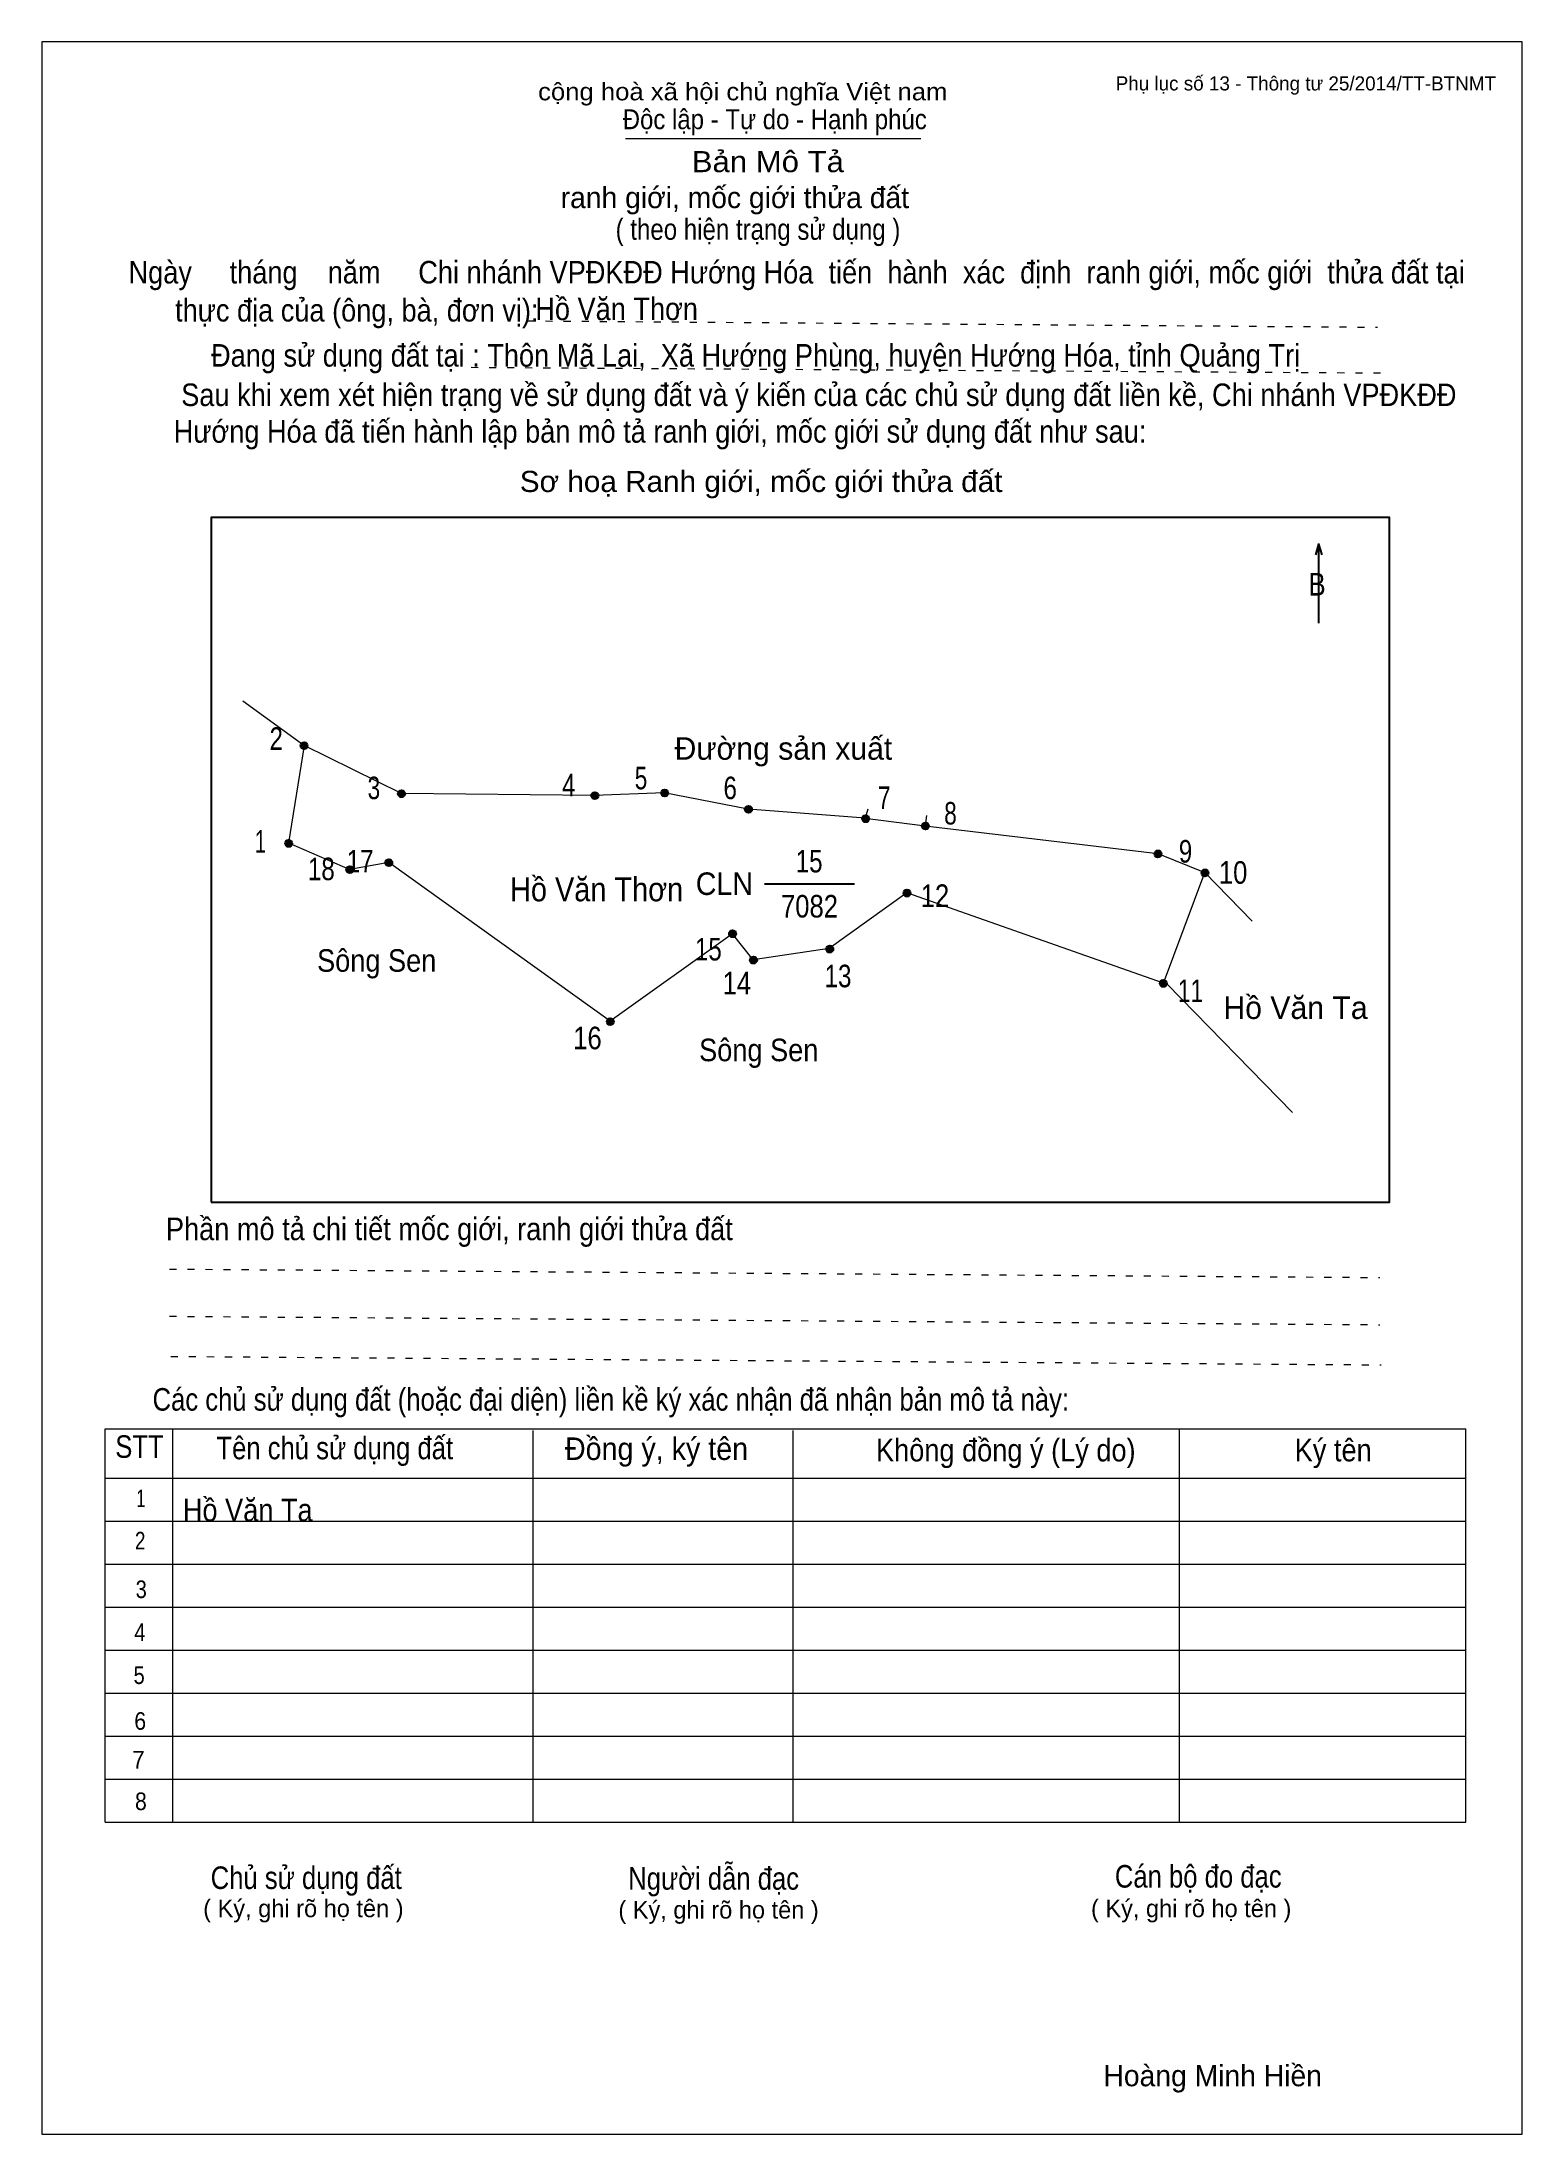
# Model space of a CAD drawing. Header units: centimetres. Extents: x 0 to 21, y 0 to 29.7.
import ezdxf
from ezdxf.enums import TextEntityAlignment as Align

# ---------------------------------------------------------------- set-up
doc = ezdxf.new("R2010")
doc.units = ezdxf.units.CM
doc.header["$LTSCALE"] = 0.13
doc.linetypes.add('DOTTED', pattern=[1.5, 0.3, -1.2])
for name, color, linetype, lineweight in [('1', 7, 'Continuous', 13), ('32', 7, 'Continuous', 25), ('33', 7, 'Continuous', 25), ('6', 7, 'Continuous', 13), ('62', 7, 'Continuous', 13)]:
    doc.layers.add(name, color=color, linetype=linetype, lineweight=lineweight)
for name, color, linetype in [('2', 7, 'Continuous'), ('34', 7, 'Continuous'), ('63', 7, 'Continuous')]:
    doc.layers.add(name, color=color, linetype=linetype)

msp = doc.modelspace()

# ---------------------------------------------------------------- hatches: boundary and pattern name
at = {"layer": '32'}
for points in [[(3.7694, 19.7082, 1), (3.6694, 19.7082, 1)], [(5.1519, 19.0263, 1), (5.0519, 19.0263, 1)], [(7.8954, 19.0002, 1), (7.7954, 19.0002, 1)], [(8.8855, 19.0365, 1), (8.7855, 19.0365, 1)], [(10.0738, 18.8055, 1), (9.9738, 18.8055, 1)], [(11.7362, 18.6715, 1), (11.6362, 18.6715, 1)], [(12.5845, 18.5693, 1), (12.4845, 18.5693, 1)], [(3.5503, 18.3217, 1), (3.4503, 18.3217, 1)], [(15.8832, 18.173, 1), (15.7832, 18.173, 1)], [(4.4184, 17.9481, 1), (4.3184, 17.9481, 1)], [(4.9714, 18.0475, 1), (4.8714, 18.0475, 1)], [(16.5503, 17.9039, 1), (16.4503, 17.9039, 1)], [(12.3233, 17.6166, 1), (12.2233, 17.6166, 1)], [(9.8484, 17.0392, 1), (9.7484, 17.0392, 1)], [(10.1454, 16.665, 1), (10.0454, 16.665, 1)], [(11.2275, 16.8217, 1), (11.1275, 16.8217, 1)], [(15.9592, 16.334, 1), (15.8592, 16.334, 1)], [(8.1139, 15.7924, 1), (8.0139, 15.7924, 1)]]:
    msp.add_hatch(color=256, dxfattribs=at).paths.add_polyline_path(points)

# ---------------------------------------------------------------- linework, layer by layer
at = {"layer": '1'}
for p, q in [((3.68, 19.74), (2.85, 20.34)), ((15.96, 16.33), (17.74, 14.5))]:
    msp.add_line(p, q, dxfattribs=at)
msp.add_lwpolyline([(21, 0), (21, 29.7), (0, 29.7), (0, 0)], close=True, dxfattribs=at)
at = {"layer": '32'}
for centre in [(3.7194, 19.7082), (5.1019, 19.0263), (7.8454, 19.0002), (8.8355, 19.0365), (10.0238, 18.8055), (11.6862, 18.6715), (12.5345, 18.5693), (3.5003, 18.3217), (15.8332, 18.173), (4.3684, 17.9481), (4.9214, 18.0475), (16.5003, 17.9039), (12.2733, 17.6166), (9.7984, 17.0392), (10.0954, 16.665), (11.1775, 16.8217), (15.9092, 16.334), (8.0639, 15.7924)]:
    msp.add_circle(centre, 0.05, dxfattribs=at)
at = {"layer": '33'}
msp.add_line((10.25, 17.75), (11.53, 17.75), dxfattribs=at)
at = {"layer": '6'}
for p, q in [((5.1, 19.03), (3.72, 19.71)), ((11.72, 18.81), (11.68, 18.68)), ((12.55, 18.72), (12.53, 18.57)), ((11.68, 18.68), (12.53, 18.57)), ((4.92, 18.05), (4.37, 17.95)), ((15.91, 16.34), (16.5, 17.91)), ((16.5, 17.91), (17.17, 17.22))]:
    msp.add_line(p, q, dxfattribs=at)
for points in [[(3.72, 19.71), (3.5, 18.33), (4.37, 17.95)], [(11.68, 18.68), (10.02, 18.81), (8.83, 19.04), (7.84, 19), (5.1, 19.03)], [(12.53, 18.57), (15.83, 18.18), (16.5, 17.91)], [(15.91, 16.34), (12.27, 17.62), (11.17, 16.83), (10.09, 16.67), (9.8, 17.04), (8.06, 15.8), (4.92, 18.05)]]:
    msp.add_lwpolyline(points, dxfattribs=at)
at = {"layer": '62'}
for p, q in [((8.28, 28.33), (12.47, 28.33)), ((0.9, 10.01), (20.2, 10.01)), ((0.9, 4.43), (0.9, 10.01)), ((1.86, 4.43), (1.86, 10.01)), ((6.97, 4.43), (6.97, 9.99)), ((10.66, 4.43), (10.66, 9.99)), ((16.14, 4.43), (16.14, 10.01)), ((20.2, 4.43), (20.2, 10.01)), ((0.9, 9.31), (20.2, 9.31)), ((0.9, 8.7), (20.2, 8.7)), ((0.9, 8.09), (20.2, 8.09)), ((0.9, 7.48), (20.2, 7.48)), ((0.9, 6.87), (20.2, 6.87)), ((0.9, 6.26), (20.2, 6.26)), ((0.9, 5.65), (20.2, 5.65)), ((0.9, 5.04), (20.2, 5.04)), ((0.9, 4.43), (20.2, 4.43))]:
    msp.add_line(p, q, dxfattribs=at)
at = {"layer": '62', "linetype": 'DOTTED'}
for p, q in [((6.89, 25.74), (18.95, 25.65)), ((6.09, 25.08), (19.04, 25)), ((1.81, 12.28), (18.98, 12.16)), ((1.81, 11.61), (18.98, 11.49)), ((1.83, 11.04), (19, 10.92))]:
    msp.add_line(p, q, dxfattribs=at)
at = {"layer": '62', "lineweight": 25}
for p, q in [((18.11, 22.58), (18.11, 21.45)), ((18.11, 22.57), (18.07, 22.42)), ((18.11, 22.57), (18.16, 22.42))]:
    msp.add_line(p, q, dxfattribs=at)
msp.add_lwpolyline([(2.4, 13.23), (19.12, 13.23), (19.12, 22.95), (2.4, 22.95)], close=True, dxfattribs=at)

# ---------------------------------------------------------------- texts
at = {"layer": '2', "width": 0.9}
msp.add_text('Hồ Văn Thơn', height=0.3406, dxfattribs=at).set_placement((7.87, 17.5), align=Align.CENTER)
at = {"layer": '32'}
for s, width, p in [('2', 0.8, (3.325, 19.65)), ('4', 0.8, (7.475, 18.99)), ('5', 0.75, (8.5, 19.09)), ('3', 0.75, (4.71, 18.95)), ('6', 0.8, (9.765, 18.95)), ('7', 0.75, (11.95, 18.81)), ('8', 0.75, (12.89, 18.59)), ('1', 0.65, (3.1, 18.19)), ('18', 0.8, (3.965, 17.8)), ('17', 0.8, (4.515, 17.91)), ('9', 0.8, (16.225, 18.05)), ('10', 0.85, (16.9, 17.75)), ('12', 0.85, (12.67, 17.42)), ('15', 0.8, (9.455, 16.66)), ('14', 0.85, (9.86, 16.18)), ('13', 0.8, (11.295, 16.28)), ('11', 0.75, (16.295, 16.07)), ('16', 0.85, (7.74, 15.4))]:
    msp.add_text(s, height=0.32, dxfattribs=dict(at, width=width)).set_placement(p, align=Align.CENTER)
at = {"layer": '33'}
for s, p in [('Đường sản xuất', (10.52, 19.51)), ('Hồ Văn Ta', (17.785, 15.83))]:
    msp.add_text(s, height=0.32, dxfattribs=at).set_placement(p, align=Align.CENTER)
for s, width, p in [('15', 0.8, (10.885, 17.91)), ('7082', 0.85, (10.89, 17.27)), ('Sông Sen', 0.9, (4.75, 16.5)), ('Sông Sen', 0.9, (10.17, 15.23))]:
    msp.add_text(s, height=0.32, dxfattribs=dict(at, width=width)).set_placement(p, align=Align.CENTER)
at = {"layer": '33', "width": 0.95}
msp.add_text('CLN', height=0.32, dxfattribs=at).set_placement((10.09, 17.59), align=Align.RIGHT)
at = {"layer": '34', "width": 0.9}
for s, p in [('Hồ Văn Thơn', (7, 25.75)), ('Hồ Văn Ta', (2, 8.7))]:
    msp.add_text(s, height=0.32, dxfattribs=at).set_placement(p)
at = {"layer": '62'}
for s, height, width, p in [('cộng hoà xã hội chủ nghĩa Việt nam', 0.2474, 1.1, (7.04, 28.87)), ('Độc lập - Tự do - Hạnh phúc', 0.2828, 0.9, (8.24, 28.46)), ('Bản Mô Tả', 0.3, 1.1, (9.22, 27.85)), ('( theo hiện trạng sử dụng )', 0.3, 0.85, (8.14, 26.89)), ('Ngày     tháng    năm     Chi nhánh VPĐKĐĐ Hướng Hóa  tiến  hành  xác  định  ranh giới, mốc giới  thửa đất tại ', 0.32, 0.9, (1.23, 26.27)), ('thực địa của (ông, bà, đơn vị): ', 0.32, 0.9, (1.89, 25.73)), ('Đang sử dụng đất tại : Thôn Mã Lai,  Xã Hướng Phùng, huyện Hướng Hóa, tỉnh Quảng Trị', 0.32, 0.9, (2.4, 25.09)), (' Sau khi xem xét hiện trạng về sử dụng đất và ý kiến của các chủ sử dụng đất liền kề, Chi nhánh VPĐKĐĐ ', 0.32, 0.9, (1.87, 24.53)), ('Hướng Hóa đã tiến hành lập bản mô tả ranh giới, mốc giới sử dụng đất như sau:', 0.32, 0.9, (1.87, 24.01)), ('Sơ hoạ Ranh giới, mốc giới thửa đất', 0.3, 1.05, (6.78, 23.31)), ('B', 0.32, 0.85, (17.97, 21.84)), ('Phần mô tả chi tiết mốc giới, ranh giới thửa đất ', 0.32, 0.9, (1.76, 12.69)), ('Các chủ sử dụng đất (hoặc đại diện) liền kề ký xác nhận đã nhận bản mô tả này:', 0.32, 0.85, (1.57, 10.27))]:
    msp.add_text(s, height=height, dxfattribs=dict(at, width=width)).set_placement(p)
msp.add_text('ranh giới, mốc giới thửa đất', height=0.3, dxfattribs=at).set_placement((7.36, 27.34))
for s, height, width, p in [('STT', 0.32, 0.85, (1.385, 9.6)), ('Tên chủ sử dụng đất', 0.32, 0.85, (4.155, 9.58)), ('Đồng ý, ký tên', 0.32, 0.95, (8.72, 9.57)), ('Không đồng ý (Lý do)', 0.32, 0.9, (13.675, 9.55)), ('Ký tên', 0.32, 0.9, (18.32, 9.55)), ('1', 0.25, 0.7, (1.405, 8.9)), ('2', 0.25, 0.8, (1.395, 8.3)), ('3', 0.25, 0.85, (1.41, 7.61)), ('4', 0.25, 0.85, (1.39, 7)), ('5', 0.25, 0.85, (1.38, 6.39)), ('6', 0.25, 0.9, (1.395, 5.74)), ('7', 0.25, 0.95, (1.37, 5.19)), ('8', 0.25, 0.9, (1.405, 4.6)), ('Người dẫn đạc', 0.32, 0.85, (9.53, 3.47)), ('Chủ sử dụng đất', 0.32, 0.85, (3.75, 3.48)), ('Cán bộ đo đạc', 0.32, 0.85, (16.405, 3.5))]:
    msp.add_text(s, height=height, dxfattribs=dict(at, width=width)).set_placement(p, align=Align.CENTER)
for p in [(3.71, 3.08), (9.6, 3.06), (16.305, 3.08)]:
    msp.add_text('( Ký, ghi rõ họ tên )', height=0.25, dxfattribs=at).set_placement(p, align=Align.CENTER)
at = {"layer": '63'}
msp.add_text('Phụ lục số 13 - Thông tư 25/2014/TT-BTNMT', height=0.2, dxfattribs=at).set_placement((20.63, 29.01), align=Align.RIGHT)
msp.add_text('Hoàng Minh Hiền', height=0.3, dxfattribs=at).set_placement((16.61, 0.68), align=Align.CENTER)

doc.saveas('drawing.dxf')
